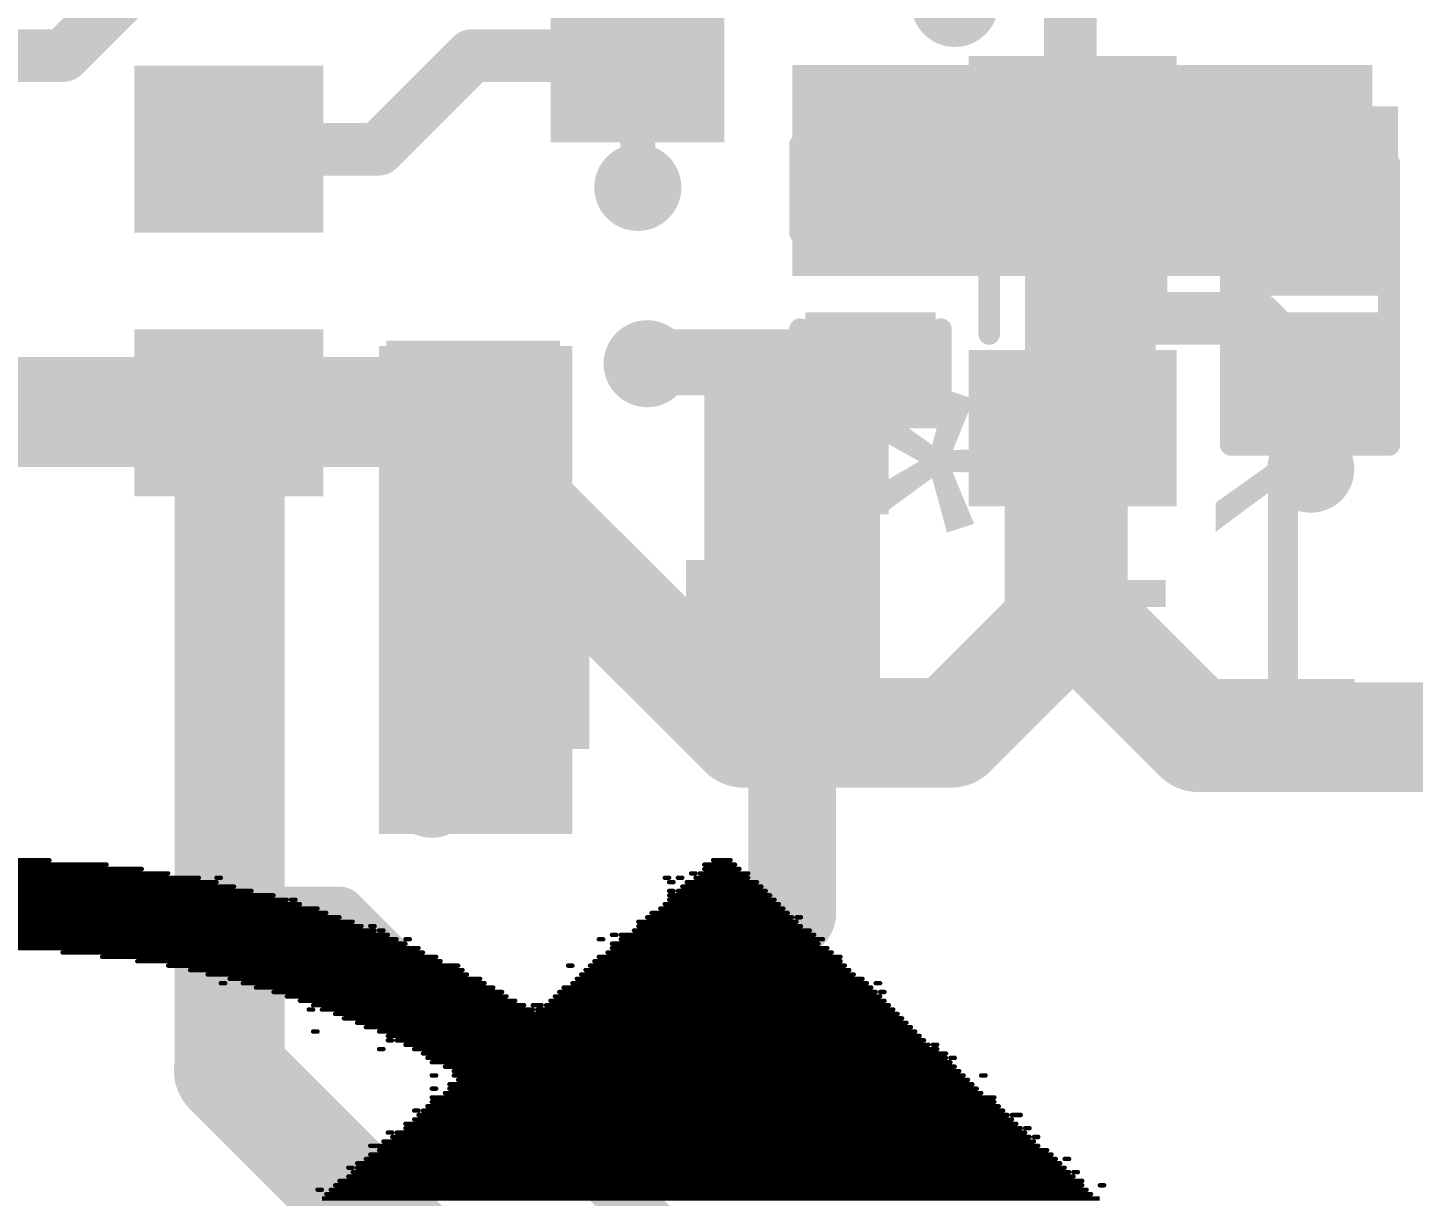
# Model space of a CAD drawing. Header units: millimetres. Extents: x -0.39 to 4.37, y -0.38 to 3.54.
# Drawn here: x 1.9281 to 2.2433, y 2.8045 to 3.0705 of the extents above; entities that cross this region are included whole.
import ezdxf

# ---------------------------------------------------------------- set-up
doc = ezdxf.new("R2010")
doc.units = ezdxf.units.MM
doc.header["$MEASUREMENT"] = 0
for name, color, linetype in [('BottomLayer', 5, 'Continuous'), ('BottomPaste', 16, 'Continuous'), ('BottomSolder', 6, 'Continuous'), ('TopLayer', 1, 'Continuous'), ('TopOverlay', 2, 'Continuous'), ('TopPaste', 8, 'Continuous'), ('TopSolder', 216, 'Continuous'), ('ViaHoleLayer', 16, 'Continuous')]:
    doc.layers.add(name, color=color, linetype=linetype)
doc.styles.add('Arial', font='', dxfattribs={"height": 0.2})
doc.styles.get('Arial').set_extended_font_data('Arial')

# ---------------------------------------------------------------- blocks, each defined once
blk = doc.blocks.new('C__0402_43')
at = {"layer": 'TopLayer'}
for points in [[(-0.0275, -0.0125), (-0.0275, 0.0125), (-0.009500000000000003, 0.0125), (-0.009499999999999996, -0.0125)], [(0.009500000000000003, -0.0125), (0.009499999999999996, 0.0125), (0.0275, 0.0125), (0.0275, -0.0125)]]:
    blk.add_hatch(color=1, dxfattribs=at).paths.add_polyline_path(points)
at = {"layer": 'TopPaste'}
for points in [[(-0.0275, -0.0125), (-0.0275, 0.0125), (-0.009500000000000003, 0.0125), (-0.009499999999999996, -0.0125)], [(0.009500000000000003, -0.0125), (0.009499999999999996, 0.0125), (0.0275, 0.0125), (0.0275, -0.0125)]]:
    blk.add_hatch(color=8, dxfattribs=at).paths.add_polyline_path(points)
at = {"layer": 'TopSolder'}
for points in [[(-0.0298622, -0.0148622), (-0.0298622, 0.0148622), (-0.007137800000000003, 0.0148622), (-0.007137799999999997, -0.0148622)], [(0.007137800000000003, -0.0148622), (0.007137799999999997, 0.0148622), (0.0298622, 0.0148622), (0.0298622, -0.0148622)]]:
    blk.add_hatch(color=216, dxfattribs=at).paths.add_polyline_path(points)
at = {"layer": 'TopOverlay', "const_width": 0.005}
for points in [[(-0.011, 0.016), (-0.031, 0.016)], [(-0.031, -0.016), (-0.031, 0.016)], [(0.031, 0.016), (0.011, 0.016)], [(0.031, -0.016), (0.031, 0.016)], [(-0.011, -0.016), (-0.031, -0.016)], [(0.031, -0.016), (0.011, -0.016)]]:
    blk.add_lwpolyline(points, dxfattribs=at)
at = {"layer": 'TopOverlay', "const_width": 0.0025}
for points in [[(-0.03225, 0.016, 1), (-0.02975, 0.016, 1)], [(-0.03225, 0.016, 1), (-0.02975, 0.016, 1)], [(-0.01225, 0.016, 1), (-0.00975, 0.016, 1)], [(0.00975, 0.016, 1), (0.01225, 0.016, 1)], [(0.02975, 0.016, 1), (0.03225, 0.016, 1)], [(0.02975, 0.016, 1), (0.03225, 0.016, 1)], [(-0.03225, -0.016, 1), (-0.02975, -0.016, 1)], [(-0.03225, -0.016, 1), (-0.02975, -0.016, 1)], [(-0.01225, -0.016, 1), (-0.00975, -0.016, 1)], [(0.00975, -0.016, 1), (0.01225, -0.016, 1)], [(0.02975, -0.016, 1), (0.03225, -0.016, 1)], [(0.02975, -0.016, 1), (0.03225, -0.016, 1)]]:
    blk.add_lwpolyline(points, format="xyb", close=True, dxfattribs=at)
blk = doc.blocks.new('F____0603_75')
at = {"layer": 'TopLayer'}
for points in [[(-0.01968495, -0.01968505), (-0.04724405, -0.01968505), (-0.04724405, 0.01968505), (-0.01968495, 0.01968505)], [(0.04724415, -0.01968505), (0.01968505, -0.01968505), (0.01968505, 0.01968505), (0.04724415, 0.01968505)]]:
    blk.add_hatch(color=1, dxfattribs=at).paths.add_polyline_path(points)
at = {"layer": 'TopPaste'}
for points in [[(-0.01968495, -0.01968505), (-0.04724405, -0.01968505), (-0.04724405, 0.01968505), (-0.01968495, 0.01968505)], [(0.04724415, -0.01968505), (0.01968505, -0.01968505), (0.01968505, 0.01968505), (0.04724415, 0.01968505)]]:
    blk.add_hatch(color=8, dxfattribs=at).paths.add_polyline_path(points)
at = {"layer": 'TopSolder'}
for points in [[(-0.01568495, -0.02368505), (-0.05124405, -0.02368505), (-0.05124405, 0.02368505), (-0.01568495, 0.02368505)], [(0.05124415, -0.02368505), (0.01568505, -0.02368505), (0.01568505, 0.02368505), (0.05124415, 0.02368505)]]:
    blk.add_hatch(color=216, dxfattribs=at).paths.add_polyline_path(points)
at = {"layer": 'TopOverlay', "const_width": 0.005}
for points in [[(-0.012, 0.019), (0.012, 0.019)], [(-0.012, -0.019), (0.012, -0.019)]]:
    blk.add_lwpolyline(points, dxfattribs=at)
at = {"layer": 'TopOverlay', "const_width": 0.0025}
for points in [[(-0.01325, 0.019, 1), (-0.01075, 0.019, 1)], [(0.01075, 0.019, 1), (0.01325, 0.019, 1)], [(-0.00225, 0.001, 1), (0.00025, 0.001, 1)], [(-0.00225, 0.001, 1), (0.00025, 0.001, 1)], [(0.012828, 0.0014611, 1), (0.015328, 0.0014611, 1)], [(-0.0154902, -0.0027972, 1), (-0.0129902, -0.0027972, 1)], [(-0.01325, -0.019, 1), (-0.01075, -0.019, 1)], [(0.01075, -0.019, 1), (0.01325, -0.019, 1)]]:
    blk.add_lwpolyline(points, format="xyb", close=True, dxfattribs=at)
at = {"layer": 'TopOverlay', "const_width": 0.005}
for points in [[(-0.0142402, -0.0027972, -0.5890761687334767), (-0.001, 0.001)], [(0.014078, 0.0014611, -0.7442476203885166), (-0.001, 0.001)]]:
    blk.add_lwpolyline(points, format="xyb", dxfattribs=at)
blk = doc.blocks.new('RES0603_B_150')
at = {"layer": 'BottomLayer'}
for points in [[(-0.045, -0.0175), (-0.045, 0.0175), (-0.015, 0.0175), (-0.015, -0.0175)], [(0.015, -0.0175), (0.015, 0.0175), (0.045, 0.0175), (0.045, -0.0175)]]:
    blk.add_hatch(color=5, dxfattribs=at).paths.add_polyline_path(points)
at = {"layer": 'BottomPaste'}
for points in [[(-0.045, -0.0175), (-0.045, 0.0175), (-0.015, 0.0175), (-0.015, -0.0175)], [(0.015, -0.0175), (0.015, 0.0175), (0.045, 0.0175), (0.045, -0.0175)]]:
    blk.add_hatch(color=16, dxfattribs=at).paths.add_polyline_path(points)
at = {"layer": 'BottomSolder'}
for points in [[(-0.049, -0.0215), (-0.049, 0.0215), (-0.011, 0.0215), (-0.011, -0.0215)], [(0.011, -0.0215), (0.011, 0.0215), (0.049, 0.0215), (0.049, -0.0215)]]:
    blk.add_hatch(color=6, dxfattribs=at).paths.add_polyline_path(points)
blk = doc.blocks.new('RES0603_B_151')
at = {"layer": 'BottomLayer'}
for points in [[(-0.045, -0.0175), (-0.045, 0.0175), (-0.015, 0.0175), (-0.015, -0.0175)], [(0.015, -0.0175), (0.015, 0.0175), (0.045, 0.0175), (0.045, -0.0175)]]:
    blk.add_hatch(color=5, dxfattribs=at).paths.add_polyline_path(points)
at = {"layer": 'BottomPaste'}
for points in [[(-0.045, -0.0175), (-0.045, 0.0175), (-0.015, 0.0175), (-0.015, -0.0175)], [(0.015, -0.0175), (0.015, 0.0175), (0.045, 0.0175), (0.045, -0.0175)]]:
    blk.add_hatch(color=16, dxfattribs=at).paths.add_polyline_path(points)
at = {"layer": 'BottomSolder'}
for points in [[(-0.049, -0.0215), (-0.049, 0.0215), (-0.011, 0.0215), (-0.011, -0.0215)], [(0.011, -0.0215), (0.011, 0.0215), (0.049, 0.0215), (0.049, -0.0215)]]:
    blk.add_hatch(color=6, dxfattribs=at).paths.add_polyline_path(points)
blk = doc.blocks.new('SOT23_3_B_203')
at = {"layer": 'BottomLayer'}
for points in [[(-0.02165995, 0.02657475), (-0.05315605, 0.02657475), (-0.05315605, 0.05807085), (-0.02165995, 0.05807085)], [(0.05314315, 0.02657475), (0.02164705, 0.02657475), (0.02164705, 0.05807085), (0.05314315, 0.05807085)], [(0.01574165, -0.05807095), (-0.01575445, -0.05807095), (-0.01575445, -0.02657485), (0.01574165, -0.02657485)]]:
    blk.add_hatch(color=5, dxfattribs=at).paths.add_polyline_path(points)
at = {"layer": 'BottomPaste'}
for points in [[(-0.02165995, 0.02657475), (-0.05315605, 0.02657475), (-0.05315605, 0.05807085), (-0.02165995, 0.05807085)], [(0.05314315, 0.02657475), (0.02164705, 0.02657475), (0.02164705, 0.05807085), (0.05314315, 0.05807085)], [(0.01574165, -0.05807095), (-0.01575445, -0.05807095), (-0.01575445, -0.02657485), (0.01574165, -0.02657485)]]:
    blk.add_hatch(color=16, dxfattribs=at).paths.add_polyline_path(points)
at = {"layer": 'BottomSolder'}
for points in [[(-0.01765995, 0.02257475), (-0.05715605, 0.02257475), (-0.05715605, 0.06207085), (-0.01765995, 0.06207085)], [(0.05714315, 0.02257475), (0.01764705, 0.02257475), (0.01764705, 0.06207085), (0.05714315, 0.06207085)], [(0.01974165, -0.06207095), (-0.01975445, -0.06207095), (-0.01975445, -0.02257485), (0.01974165, -0.02257485)]]:
    blk.add_hatch(color=6, dxfattribs=at).paths.add_polyline_path(points)
blk = doc.blocks.new('DFN1006_2L_258')
at = {"layer": 'TopLayer'}
for points in [[(-0.02755905, 0.01299215), (-0.00590555, 0.01299215), (-0.00590555, -0.01299215), (-0.02755905, -0.01299215)], [(0.00590555, 0.01299215), (0.02755905, 0.01299215), (0.02755905, -0.01299215), (0.00590555, -0.01299215)]]:
    blk.add_hatch(color=1, dxfattribs=at).paths.add_polyline_path(points)
at = {"layer": 'TopOverlay'}
blk.add_hatch(color=2, dxfattribs=at).paths.add_polyline_path([(-0.045, -0.02), (-0.032, -0.02), (-0.032, 0.02), (-0.045, 0.02)])
at = {"layer": 'TopPaste'}
for points in [[(-0.02755905, 0.01299215), (-0.00590555, 0.01299215), (-0.00590555, -0.01299215), (-0.02755905, -0.01299215)], [(0.00590555, 0.01299215), (0.02755905, 0.01299215), (0.02755905, -0.01299215), (0.00590555, -0.01299215)]]:
    blk.add_hatch(color=8, dxfattribs=at).paths.add_polyline_path(points)
at = {"layer": 'TopSolder'}
for points in [[(-0.03155905, 0.01699215), (-0.00190555, 0.01699215), (-0.00190555, -0.01699215), (-0.03155905, -0.01699215)], [(0.00190555, 0.01699215), (0.03155905, 0.01699215), (0.03155905, -0.01699215), (0.00190555, -0.01699215)]]:
    blk.add_hatch(color=216, dxfattribs=at).paths.add_polyline_path(points)
at = {"layer": 'TopOverlay', "const_width": 0.005}
for points in [[(-0.032, -0.018), (-0.032, 0.018)], [(0.032, 0.018), (-0.032, 0.018)], [(0.032, -0.018), (0.032, 0.018)], [(0.032, -0.018), (-0.032, -0.018)]]:
    blk.add_lwpolyline(points, dxfattribs=at)
at = {"layer": 'TopOverlay', "const_width": 0.0025}
for points in [[(-0.03325, 0.018, 1), (-0.03075, 0.018, 1)], [(-0.03325, 0.018, 1), (-0.03075, 0.018, 1)], [(0.03075, 0.018, 1), (0.03325, 0.018, 1)], [(0.03075, 0.018, 1), (0.03325, 0.018, 1)], [(-0.03325, -0.018, 1), (-0.03075, -0.018, 1)], [(-0.03325, -0.018, 1), (-0.03075, -0.018, 1)], [(0.03075, -0.018, 1), (0.03325, -0.018, 1)], [(0.03075, -0.018, 1), (0.03325, -0.018, 1)]]:
    blk.add_lwpolyline(points, format="xyb", close=True, dxfattribs=at)
blk = doc.blocks.new('C__0402_B_275')
at = {"layer": 'BottomLayer'}
for points in [[(-0.009500000000000001, 0.0125), (-0.009499999999999998, -0.0125), (-0.0275, -0.0125), (-0.0275, 0.0125)], [(0.0275, 0.0125), (0.0275, -0.0125), (0.009500000000000001, -0.0125), (0.009499999999999998, 0.0125)]]:
    blk.add_hatch(color=5, dxfattribs=at).paths.add_polyline_path(points)
at = {"layer": 'BottomPaste'}
for points in [[(-0.009500000000000001, 0.0125), (-0.009499999999999998, -0.0125), (-0.0275, -0.0125), (-0.0275, 0.0125)], [(0.0275, 0.0125), (0.0275, -0.0125), (0.009500000000000001, -0.0125), (0.009499999999999998, 0.0125)]]:
    blk.add_hatch(color=16, dxfattribs=at).paths.add_polyline_path(points)
at = {"layer": 'BottomSolder'}
for points in [[(-0.007137800000000001, 0.0148622), (-0.007137799999999999, -0.0148622), (-0.0298622, -0.0148622), (-0.0298622, 0.0148622)], [(0.0298622, 0.0148622), (0.0298622, -0.0148622), (0.007137800000000001, -0.0148622), (0.007137799999999999, 0.0148622)]]:
    blk.add_hatch(color=6, dxfattribs=at).paths.add_polyline_path(points)

msp = doc.modelspace()

# ---------------------------------------------------------------- hatches: boundary and pattern name
at = {"layer": 'BottomLayer'}
h = msp.add_hatch(color=5, dxfattribs=at)
edge = h.paths.add_edge_path()
edge.add_arc((2.139, 3.076), 0.0059055, 0, 360)
h = msp.add_hatch(color=5, dxfattribs=at)
edge = h.paths.add_edge_path()
edge.add_arc((2.196, 3.042), 0.0059055, 0, 360)
h = msp.add_hatch(color=5, dxfattribs=at)
edge = h.paths.add_edge_path()
edge.add_arc((2.0668775, 3.0341225), 0.0059055, 0, 360)
h = msp.add_hatch(color=5, dxfattribs=at)
edge = h.paths.add_edge_path()
edge.add_arc((2.069, 2.994), 0.0059055, 0, 360)
for points in [[(2.008, 2.887), (2.052, 2.887), (2.052, 2.998), (2.008, 2.998)], [(2.082, 2.91), (2.122, 2.91), (2.122, 2.998), (2.082, 2.998)]]:
    msp.add_hatch(color=5, dxfattribs=at).paths.add_polyline_path(points)
h = msp.add_hatch(color=5, dxfattribs=at)
edge = h.paths.add_edge_path()
edge.add_arc((2.22, 2.97), 0.0059055, 0, 360)
h = msp.add_hatch(color=5, dxfattribs=at)
edge = h.paths.add_edge_path()
edge.add_arc((1.974, 2.949), 0.0059055, 0, 360)
h = msp.add_hatch(color=5, dxfattribs=at)
edge = h.paths.add_edge_path()
edge.add_arc((2.02, 2.896), 0.0059055, 0, 360)
h = msp.add_hatch(color=5, dxfattribs=at)
edge = h.paths.add_edge_path()
edge.add_arc((2.102, 2.8689055), 0.0059055, 0, 360)
h = msp.add_hatch(color=5, dxfattribs=at)
edge = h.paths.add_edge_path()
edge.add_arc((1.974, 2.833), 0.0059055, 0, 360)
at = {"layer": 'BottomSolder'}
h = msp.add_hatch(color=6, dxfattribs=at)
edge = h.paths.add_edge_path()
edge.add_arc((2.139, 3.076), 0.0099055, 0, 360)
h = msp.add_hatch(color=6, dxfattribs=at)
edge = h.paths.add_edge_path()
edge.add_arc((2.196, 3.042), 0.0099055, 0, 360)
h = msp.add_hatch(color=6, dxfattribs=at)
edge = h.paths.add_edge_path()
edge.add_arc((2.0668775, 3.0341225), 0.0099055, 0, 360)
h = msp.add_hatch(color=6, dxfattribs=at)
edge = h.paths.add_edge_path()
edge.add_arc((2.069, 2.994), 0.0099055, 0, 360)
h = msp.add_hatch(color=6, dxfattribs=at)
edge = h.paths.add_edge_path()
edge.add_arc((2.22, 2.97), 0.0099055, 0, 360)
h = msp.add_hatch(color=6, dxfattribs=at)
edge = h.paths.add_edge_path()
edge.add_arc((1.974, 2.949), 0.0099055, 0, 360)
h = msp.add_hatch(color=6, dxfattribs=at)
edge = h.paths.add_edge_path()
edge.add_arc((2.02, 2.896), 0.0099055, 0, 360)
h = msp.add_hatch(color=6, dxfattribs=at)
edge = h.paths.add_edge_path()
edge.add_arc((2.102, 2.8689055), 0.0099055, 0, 360)
h = msp.add_hatch(color=6, dxfattribs=at)
edge = h.paths.add_edge_path()
edge.add_arc((1.974, 2.833), 0.0099055, 0, 360)
at = {"layer": 'TopLayer'}
h = msp.add_hatch(color=1, dxfattribs=at)
edge = h.paths.add_edge_path()
edge.add_arc((2.139, 3.076), 0.0059055, 0, 360)
msp.add_hatch(color=1, dxfattribs=at).paths.add_polyline_path([(2.102, 3.014), (2.234, 3.014), (2.234, 3.062), (2.102, 3.062)])
h = msp.add_hatch(color=1, dxfattribs=at)
edge = h.paths.add_edge_path()
edge.add_arc((2.196, 3.042), 0.0059055, 0, 360)
h = msp.add_hatch(color=1, dxfattribs=at)
edge = h.paths.add_edge_path()
edge.add_arc((2.0668775, 3.0341225), 0.0059055, 0, 360)
h = msp.add_hatch(color=1, dxfattribs=at)
edge = h.paths.add_edge_path()
edge.add_arc((2.069, 2.994), 0.0059055, 0, 360)
h = msp.add_hatch(color=1, dxfattribs=at)
edge = h.paths.add_edge_path()
edge.add_arc((2.22, 2.97), 0.0059055, 0, 360)
h = msp.add_hatch(color=1, dxfattribs=at)
edge = h.paths.add_edge_path()
edge.add_arc((1.974, 2.949), 0.0059055, 0, 360)
h = msp.add_hatch(color=1, dxfattribs=at)
edge = h.paths.add_edge_path()
edge.add_arc((2.02, 2.896), 0.0059055, 0, 360)
h = msp.add_hatch(color=1, dxfattribs=at)
edge = h.paths.add_edge_path()
edge.add_arc((2.102, 2.8689055), 0.0059055, 0, 360)
h = msp.add_hatch(color=1, dxfattribs=at)
edge = h.paths.add_edge_path()
edge.add_arc((1.974, 2.833), 0.0059055, 0, 360)
at = {"layer": 'TopSolder'}
h = msp.add_hatch(color=216, dxfattribs=at)
edge = h.paths.add_edge_path()
edge.add_arc((2.139, 3.076), 0.0099055, 0, 360)
h = msp.add_hatch(color=216, dxfattribs=at)
edge = h.paths.add_edge_path()
edge.add_arc((2.196, 3.042), 0.0099055, 0, 360)
h = msp.add_hatch(color=216, dxfattribs=at)
edge = h.paths.add_edge_path()
edge.add_arc((2.0668775, 3.0341225), 0.0099055, 0, 360)
h = msp.add_hatch(color=216, dxfattribs=at)
edge = h.paths.add_edge_path()
edge.add_arc((2.069, 2.994), 0.0099055, 0, 360)
h = msp.add_hatch(color=216, dxfattribs=at)
edge = h.paths.add_edge_path()
edge.add_arc((2.22, 2.97), 0.0099055, 0, 360)
h = msp.add_hatch(color=216, dxfattribs=at)
edge = h.paths.add_edge_path()
edge.add_arc((1.974, 2.949), 0.0099055, 0, 360)
h = msp.add_hatch(color=216, dxfattribs=at)
edge = h.paths.add_edge_path()
edge.add_arc((2.02, 2.896), 0.0099055, 0, 360)
h = msp.add_hatch(color=216, dxfattribs=at)
edge = h.paths.add_edge_path()
edge.add_arc((2.102, 2.8689055), 0.0099055, 0, 360)
h = msp.add_hatch(color=216, dxfattribs=at)
edge = h.paths.add_edge_path()
edge.add_arc((1.974, 2.833), 0.0099055, 0, 360)
at = {"layer": 'ViaHoleLayer'}
h = msp.add_hatch(color=16, dxfattribs=at)
edge = h.paths.add_edge_path()
edge.add_arc((2.196, 3.042), 0.003937, 0, 360)
h = msp.add_hatch(color=16, dxfattribs=at)
edge = h.paths.add_edge_path()
edge.add_arc((2.0668775, 3.0341225), 0.003937, 0, 360)
h = msp.add_hatch(color=16, dxfattribs=at)
edge = h.paths.add_edge_path()
edge.add_arc((2.069, 2.994), 0.003937, 0, 360)
h = msp.add_hatch(color=16, dxfattribs=at)
edge = h.paths.add_edge_path()
edge.add_arc((2.22, 2.97), 0.003937, 0, 360)
h = msp.add_hatch(color=16, dxfattribs=at)
edge = h.paths.add_edge_path()
edge.add_arc((1.974, 2.949), 0.003937, 0, 360)
h = msp.add_hatch(color=16, dxfattribs=at)
edge = h.paths.add_edge_path()
edge.add_arc((2.02, 2.896), 0.003937, 0, 360)
h = msp.add_hatch(color=16, dxfattribs=at)
edge = h.paths.add_edge_path()
edge.add_arc((2.102, 2.8689055), 0.003937, 0, 360)
h = msp.add_hatch(color=16, dxfattribs=at)
edge = h.paths.add_edge_path()
edge.add_arc((1.974, 2.833), 0.003937, 0, 360)

# ---------------------------------------------------------------- linework, layer by layer
at = {"layer": 'BottomLayer'}
for points, const_width in [([(1.9361451, 3.0641451), (1.968, 3.096)], 0.012), ([(1.8688289, 3.0641451), (1.9361451, 3.0641451)], 0.012), ([(2.0078222, 3.0428222), (2.0291451, 3.0641451)], 0.012), ([(2.0291451, 3.0641451), (2.0668289, 3.0641451)], 0.012), ([(2.0668289, 3.0641451), (2.0668775, 3.0640965)], 0.008), ([(2.0668775, 3.0341225), (2.0668775, 3.0640965)], 0.008), ([(1.9738225, 3.0428222), (2.0078222, 3.0428222)], 0.012), ([(2.1706447, 3.042), (2.196, 3.042)], 0.012), ([(2.1698225, 3.0043222), (2.2076778, 3.0043222)], 0.012), ([(2.2076778, 3.0043222), (2.22, 2.992)], 0.012), ([(1.9738225, 2.9828222), (1.974, 2.9826447)], 0.025), ([(1.974, 2.949), (1.974, 2.9826447)], 0.025), ([(2.22, 2.97), (2.22, 2.992)], 0.012), ([(2.0968225, 2.9278222), (2.1018225, 2.9228222)], 0.02), ([(2.0368225, 2.9253222), (2.0368225, 2.9278222)], 0.012), ([(2.1018225, 2.9087839), (2.1018225, 2.9228222)], 0.02), ([(2.0278225, 2.9163222), (2.0368225, 2.9253222)], 0.012), ([(2.0253225, 2.9163222), (2.0278225, 2.9163222)], 0.012), ([(2.1018225, 2.9087839), (2.102, 2.9086064)], 0.02), ([(2.102, 2.8689055), (2.102, 2.9086064)], 0.02), ([(2.0174707, 2.8985293), (2.0174707, 2.9084704)], 0.012), ([(2.0174707, 2.8985293), (2.02, 2.896)], 0.012), ([(1.8485, 2.869), (1.999, 2.869)], 0.012), ([(1.999, 2.869), (2.087, 2.781)], 0.012), ([(1.9738225, 2.8331775), (1.974, 2.833)], 0.025), ([(1.974, 2.833), (2.059, 2.748)], 0.025)]:
    msp.add_lwpolyline(points, dxfattribs=dict(at, const_width=const_width))
for points, const_width in [([(1.9331451, 3.0641451, 1), (1.9391451, 3.0641451, 1)], 0.006), ([(1.9331451, 3.0641451, 1), (1.9391451, 3.0641451, 1)], 0.006), ([(2.0261451, 3.0641451, 1), (2.0321451, 3.0641451, 1)], 0.006), ([(2.0261451, 3.0641451, 1), (2.0321451, 3.0641451, 1)], 0.006), ([(2.0638289, 3.0641451, 1), (2.0698289, 3.0641451, 1)], 0.006), ([(2.0648289, 3.0641451, 1), (2.0688289, 3.0641451, 1)], 0.004), ([(2.0648775, 3.0640965, 1), (2.0688775, 3.0640965, 1)], 0.004), ([(2.0648775, 3.0640965, 1), (2.0688775, 3.0640965, 1)], 0.004), ([(1.9708225, 3.0428222, 1), (1.9768225, 3.0428222, 1)], 0.006), ([(2.0048222, 3.0428222, 1), (2.0108222, 3.0428222, 1)], 0.006), ([(2.0048222, 3.0428222, 1), (2.0108222, 3.0428222, 1)], 0.006), ([(2.1676447, 3.042, 1), (2.1736447, 3.042, 1)], 0.006), ([(2.193, 3.042, 1), (2.199, 3.042, 1)], 0.006), ([(2.0648775, 3.0341225, 1), (2.0688775, 3.0341225, 1)], 0.004), ([(2.1668225, 3.0043222, 1), (2.1728225, 3.0043222, 1)], 0.006), ([(2.2046778, 3.0043222, 1), (2.2106778, 3.0043222, 1)], 0.006), ([(2.2046778, 3.0043222, 1), (2.2106778, 3.0043222, 1)], 0.006), ([(1.9675725, 2.9828222, 1), (1.9800725, 2.9828222, 1)], 0.0125), ([(1.96775, 2.9826447, 1), (1.98025, 2.9826447, 1)], 0.0125), ([(1.96775, 2.9826447, 1), (1.98025, 2.9826447, 1)], 0.0125), ([(2.217, 2.992, 1), (2.223, 2.992, 1)], 0.006), ([(2.217, 2.992, 1), (2.223, 2.992, 1)], 0.006), ([(2.217, 2.97, 1), (2.223, 2.97, 1)], 0.006), ([(1.96775, 2.949, 1), (1.98025, 2.949, 1)], 0.0125), ([(2.0918225, 2.9278222, 1), (2.1018225, 2.9278222, 1)], 0.01), ([(2.0338225, 2.9278222, 1), (2.0398225, 2.9278222, 1)], 0.006), ([(2.0968225, 2.9228222, 1), (2.1068225, 2.9228222, 1)], 0.01), ([(2.0968225, 2.9228222, 1), (2.1068225, 2.9228222, 1)], 0.01), ([(2.0338225, 2.9253222, 1), (2.0398225, 2.9253222, 1)], 0.006), ([(2.0338225, 2.9253222, 1), (2.0398225, 2.9253222, 1)], 0.006), ([(2.0223225, 2.9163222, 1), (2.0283225, 2.9163222, 1)], 0.006), ([(2.0248225, 2.9163222, 1), (2.0308225, 2.9163222, 1)], 0.006), ([(2.0248225, 2.9163222, 1), (2.0308225, 2.9163222, 1)], 0.006), ([(2.0968225, 2.9087839, 1), (2.1068225, 2.9087839, 1)], 0.01), ([(2.0968225, 2.9087839, 1), (2.1068225, 2.9087839, 1)], 0.01), ([(2.097, 2.9086064, 1), (2.107, 2.9086064, 1)], 0.01), ([(2.097, 2.9086064, 1), (2.107, 2.9086064, 1)], 0.01), ([(2.0144707, 2.9084704, 1), (2.0204707, 2.9084704, 1)], 0.006), ([(2.0144707, 2.8985293, 1), (2.0204707, 2.8985293, 1)], 0.006), ([(2.0144707, 2.8985293, 1), (2.0204707, 2.8985293, 1)], 0.006), ([(2.017, 2.896, 1), (2.023, 2.896, 1)], 0.006), ([(2.097, 2.8689055, 1), (2.107, 2.8689055, 1)], 0.01), ([(1.996, 2.869, 1), (2.002, 2.869, 1)], 0.006), ([(1.996, 2.869, 1), (2.002, 2.869, 1)], 0.006), ([(1.9675725, 2.8331775, 1), (1.9800725, 2.8331775, 1)], 0.0125), ([(1.96775, 2.833, 1), (1.98025, 2.833, 1)], 0.0125), ([(1.96775, 2.833, 1), (1.98025, 2.833, 1)], 0.0125)]:
    msp.add_lwpolyline(points, format="xyb", close=True, dxfattribs=dict(at, const_width=const_width))
at = {"layer": 'TopLayer'}
for points, const_width in [([(2.1653027, 3.0468066), (2.1653027, 3.1316804)], 0.012), ([(2.0668775, 3.0341225), (2.0668775, 3.1316804)], 0.008), ([(2.1653027, 3.0468066), (2.1658225, 3.0462868)], 0.012), ([(2.0693222, 2.9943222), (2.1198225, 2.9943222)], 0.015), ([(1.719, 2.983), (2.018, 2.983)], 0.025), ([(2.018, 2.983), (2.091, 2.91)], 0.025), ([(2.2198225, 2.9908399), (2.22, 2.9906624)], 0.012), ([(2.22, 2.97), (2.22, 2.9906624)], 0.012), ([(2.1658225, 2.9376447), (2.1658225, 2.9793577)], 0.025), ([(1.974, 2.833), (1.974, 2.949)], 0.025), ([(2.1381778, 2.91), (2.1658225, 2.9376447)], 0.025), ([(2.1658225, 2.9376447), (2.1944672, 2.909)], 0.025), ([(2.091, 2.91), (2.1381778, 2.91)], 0.025), ([(2.1944672, 2.909), (2.268, 2.909)], 0.025)]:
    msp.add_lwpolyline(points, dxfattribs=dict(at, const_width=const_width))
for points, const_width in [([(2.1623027, 3.0468066, 1), (2.1683027, 3.0468066, 1)], 0.006), ([(2.1623027, 3.0468066, 1), (2.1683027, 3.0468066, 1)], 0.006), ([(2.1628225, 3.0462868, 1), (2.1688225, 3.0462868, 1)], 0.006), ([(2.0648775, 3.0341225, 1), (2.0688775, 3.0341225, 1)], 0.004), ([(2.0655722, 2.9943222, 1), (2.0730722, 2.9943222, 1)], 0.0075), ([(2.1160725, 2.9943222, 1), (2.1235725, 2.9943222, 1)], 0.0075), ([(2.01175, 2.983, 1), (2.02425, 2.983, 1)], 0.0125), ([(2.01175, 2.983, 1), (2.02425, 2.983, 1)], 0.0125), ([(2.2168225, 2.9908399, 1), (2.2228225, 2.9908399, 1)], 0.006), ([(2.217, 2.9906624, 1), (2.223, 2.9906624, 1)], 0.006), ([(2.217, 2.9906624, 1), (2.223, 2.9906624, 1)], 0.006), ([(2.1595725, 2.9793577, 1), (2.1720725, 2.9793577, 1)], 0.0125), ([(2.217, 2.97, 1), (2.223, 2.97, 1)], 0.006), ([(1.96775, 2.949, 1), (1.98025, 2.949, 1)], 0.0125), ([(2.1595725, 2.9376447, 1), (2.1720725, 2.9376447, 1)], 0.0125), ([(2.1595725, 2.9376447, 1), (2.1720725, 2.9376447, 1)], 0.0125), ([(2.1595725, 2.9376447, 1), (2.1720725, 2.9376447, 1)], 0.0125), ([(2.08475, 2.91, 1), (2.09725, 2.91, 1)], 0.0125), ([(2.08475, 2.91, 1), (2.09725, 2.91, 1)], 0.0125), ([(2.1319278, 2.91, 1), (2.1444278, 2.91, 1)], 0.0125), ([(2.1319278, 2.91, 1), (2.1444278, 2.91, 1)], 0.0125), ([(2.1882172, 2.909, 1), (2.2007172, 2.909, 1)], 0.0125), ([(2.1882172, 2.909, 1), (2.2007172, 2.909, 1)], 0.0125), ([(1.96775, 2.833, 1), (1.98025, 2.833, 1)], 0.0125)]:
    msp.add_lwpolyline(points, format="xyb", close=True, dxfattribs=dict(at, const_width=const_width))
at = {"layer": 'TopOverlay', "const_width": 0.001}
for points in [[(1.913, 2.881), (1.933, 2.881)], [(2.084, 2.881), (2.088, 2.881)], [(1.886, 2.878), (1.96, 2.878)], [(1.892, 2.879), (1.954, 2.879)], [(1.9, 2.88), (1.946, 2.88)], [(2.079, 2.878), (2.08, 2.878)], [(2.081, 2.878), (2.092, 2.878)], [(2.082, 2.88), (2.089, 2.88)], [(2.082, 2.879), (2.09, 2.879)], [(1.87, 2.875), (1.975, 2.875)], [(1.874, 2.876), (1.971, 2.876)], [(1.879, 2.877), (1.967, 2.877)], [(1.971, 2.877), (1.972, 2.877)], [(2.073, 2.877), (2.074, 2.877)], [(2.074, 2.876), (2.075, 2.876)], [(2.076, 2.877), (2.077, 2.877)], [(2.077, 2.875), (2.095, 2.875)], [(2.078, 2.876), (2.094, 2.876)], [(2.08, 2.877), (2.092, 2.877)], [(1.858, 2.872), (1.987, 2.872)], [(1.862, 2.873), (1.984, 2.873)], [(1.866, 2.874), (1.979, 2.874)], [(1.988, 2.872), (1.989, 2.872)], [(2.074, 2.874), (2.075, 2.874)], [(2.074, 2.873), (2.097, 2.873)], [(2.074, 2.872), (2.098, 2.872)], [(2.076, 2.874), (2.096, 2.874)], [(1.848, 2.869), (1.996, 2.869)], [(1.852, 2.87), (1.994, 2.87)], [(1.855, 2.871), (1.99, 2.871)], [(2.07, 2.869), (2.101, 2.869)], [(2.072, 2.87), (2.1, 2.87)], [(2.073, 2.871), (2.099, 2.871)], [(1.841, 2.866), (2.004, 2.866)], [(1.844, 2.867), (2.002, 2.867)], [(1.846, 2.868), (1.999, 2.868)], [(2.006, 2.866), (2.007, 2.866)], [(2.067, 2.867), (2.103, 2.867)], [(2.067, 2.866), (2.104, 2.866)], [(2.069, 2.868), (2.102, 2.868)], [(2.103, 2.868), (2.104, 2.868)], [(1.833, 2.863), (2.012, 2.863)], [(1.835, 2.864), (2.01, 2.864)], [(1.838, 2.865), (2.007, 2.865)], [(2.008, 2.865), (2.009, 2.865)], [(2.014, 2.863), (2.015, 2.863)], [(2.058, 2.863), (2.059, 2.863)], [(2.061, 2.864), (2.062, 2.864)], [(2.063, 2.864), (2.107, 2.864)], [(2.063, 2.863), (2.109, 2.863)], [(2.066, 2.865), (2.106, 2.865)], [(1.828, 2.861), (2.017, 2.861)], [(1.831, 2.862), (2.014, 2.862)], [(1.936, 2.86), (2.018, 2.86)], [(1.945, 2.859), (2.021, 2.859)], [(2.058, 2.859), (2.113, 2.859)], [(2.06, 2.86), (2.111, 2.86)], [(2.061, 2.862), (2.108, 2.862)], [(2.061, 2.861), (2.11, 2.861)], [(1.953, 2.858), (2.022, 2.858)], [(1.96, 2.857), (2.026, 2.857)], [(1.965, 2.856), (2.027, 2.856)], [(2.051, 2.857), (2.052, 2.857)], [(2.055, 2.856), (2.115, 2.856)], [(2.056, 2.857), (2.114, 2.857)], [(2.057, 2.858), (2.113, 2.858)], [(1.969, 2.855), (2.028, 2.855)], [(1.972, 2.853), (1.973, 2.853)], [(1.974, 2.854), (2.031, 2.854)], [(1.977, 2.853), (2.032, 2.853)], [(2.052, 2.853), (2.119, 2.853)], [(2.053, 2.854), (2.118, 2.854)], [(2.054, 2.855), (2.116, 2.855)], [(2.121, 2.853), (2.122, 2.853)], [(1.98, 2.852), (2.034, 2.852)], [(1.984, 2.851), (2.036, 2.851)], [(1.987, 2.85), (2.037, 2.85)], [(2.048, 2.85), (2.122, 2.85)], [(2.049, 2.851), (2.121, 2.851)], [(2.05, 2.852), (2.12, 2.852)], [(2.122, 2.851), (2.123, 2.851)], [(1.99, 2.849), (2.039, 2.849)], [(1.992, 2.847), (1.993, 2.847)], [(1.993, 2.848), (2.041, 2.848)], [(1.995, 2.847), (2.043, 2.847)], [(2.043, 2.848), (2.045, 2.848)], [(2.044, 2.847), (2.125, 2.847)], [(2.046, 2.848), (2.124, 2.848)], [(2.047, 2.849), (2.123, 2.849)], [(1.998, 2.846), (2.126, 2.846)], [(2, 2.845), (2.127, 2.845)], [(2.003, 2.844), (2.128, 2.844)], [(1.993, 2.842), (1.994, 2.842)], [(2.005, 2.843), (2.129, 2.843)], [(2.008, 2.842), (2.13, 2.842)], [(2.01, 2.841), (2.131, 2.841)], [(2.01, 2.84), (2.011, 2.84)], [(2.012, 2.84), (2.132, 2.84)], [(2.008, 2.838), (2.009, 2.838)], [(2.014, 2.839), (2.133, 2.839)], [(2.016, 2.838), (2.135, 2.838)], [(2.018, 2.837), (2.137, 2.837)], [(2.134, 2.839), (2.135, 2.839)], [(2.019, 2.836), (2.137, 2.836)], [(2.02, 2.835), (2.138, 2.835)], [(2.023, 2.834), (2.139, 2.834)], [(2.138, 2.836), (2.139, 2.836)], [(2.02, 2.832), (2.021, 2.832)], [(2.025, 2.833), (2.14, 2.833)], [(2.025, 2.832), (2.141, 2.832)], [(2.026, 2.831), (2.142, 2.831)], [(2.145, 2.832), (2.146, 2.832)], [(2.02, 2.829), (2.021, 2.829)], [(2.023, 2.828), (2.145, 2.828)], [(2.024, 2.83), (2.143, 2.83)], [(2.024, 2.829), (2.144, 2.829)], [(2.019, 2.825), (2.149, 2.825)], [(2.02, 2.827), (2.148, 2.827)], [(2.02, 2.826), (2.148, 2.826)], [(2.016, 2.824), (2.017, 2.824)], [(2.016, 2.822), (2.152, 2.822)], [(2.017, 2.823), (2.151, 2.823)], [(2.018, 2.824), (2.15, 2.824)], [(2.152, 2.823), (2.154, 2.823)], [(2.01, 2.819), (2.011, 2.819)], [(2.011, 2.818), (2.156, 2.818)], [(2.012, 2.819), (2.155, 2.819)], [(2.014, 2.821), (2.153, 2.821)], [(2.014, 2.82), (2.154, 2.82)], [(2.155, 2.82), (2.156, 2.82)], [(2.157, 2.818), (2.158, 2.818)], [(2.006, 2.816), (2.158, 2.816)], [(2.008, 2.815), (2.16, 2.815)], [(2.009, 2.817), (2.157, 2.817)], [(2.003, 2.812), (2.163, 2.812)], [(2.005, 2.813), (2.162, 2.813)], [(2.006, 2.814), (2.161, 2.814)], [(2.164, 2.813), (2.165, 2.813)], [(2.001, 2.811), (2.002, 2.811)], [(2.001, 2.809), (2.166, 2.809)], [(2.002, 2.81), (2.165, 2.81)], [(2.003, 2.811), (2.164, 2.811)], [(2.166, 2.81), (2.167, 2.81)], [(1.994, 2.806), (1.995, 2.806)], [(1.997, 2.806), (2.169, 2.806)], [(1.998, 2.807), (2.168, 2.807)], [(1.999, 2.808), (2.168, 2.808)], [(2.172, 2.807), (2.173, 2.807)], [(1.995, 2.804), (2.172, 2.804)], [(1.996, 2.805), (2.17, 2.805)]]:
    msp.add_lwpolyline(points, dxfattribs=at)
at = {"layer": 'TopOverlay', "const_width": 0.0005}
for points in [[(1.93275, 2.881, 1), (1.93325, 2.881, 1)], [(2.08375, 2.881, 1), (2.08425, 2.881, 1)], [(2.08775, 2.881, 1), (2.08825, 2.881, 1)], [(1.94575, 2.88, 1), (1.94625, 2.88, 1)], [(1.95375, 2.879, 1), (1.95425, 2.879, 1)], [(1.95975, 2.878, 1), (1.96025, 2.878, 1)], [(2.07875, 2.878, 1), (2.07925, 2.878, 1)], [(2.07975, 2.878, 1), (2.08025, 2.878, 1)], [(2.08075, 2.878, 1), (2.08125, 2.878, 1)], [(2.08175, 2.88, 1), (2.08225, 2.88, 1)], [(2.08175, 2.879, 1), (2.08225, 2.879, 1)], [(2.08875, 2.88, 1), (2.08925, 2.88, 1)], [(2.08975, 2.879, 1), (2.09025, 2.879, 1)], [(2.09175, 2.878, 1), (2.09225, 2.878, 1)], [(1.96675, 2.877, 1), (1.96725, 2.877, 1)], [(1.97075, 2.877, 1), (1.97125, 2.877, 1)], [(1.97075, 2.876, 1), (1.97125, 2.876, 1)], [(1.97175, 2.877, 1), (1.97225, 2.877, 1)], [(1.97475, 2.875, 1), (1.97525, 2.875, 1)], [(2.07275, 2.877, 1), (2.07325, 2.877, 1)], [(2.07375, 2.877, 1), (2.07425, 2.877, 1)], [(2.07375, 2.876, 1), (2.07425, 2.876, 1)], [(2.07475, 2.876, 1), (2.07525, 2.876, 1)], [(2.07575, 2.877, 1), (2.07625, 2.877, 1)], [(2.07675, 2.877, 1), (2.07725, 2.877, 1)], [(2.07675, 2.875, 1), (2.07725, 2.875, 1)], [(2.07775, 2.876, 1), (2.07825, 2.876, 1)], [(2.07975, 2.877, 1), (2.08025, 2.877, 1)], [(2.09175, 2.877, 1), (2.09225, 2.877, 1)], [(2.09375, 2.876, 1), (2.09425, 2.876, 1)], [(2.09475, 2.875, 1), (2.09525, 2.875, 1)], [(1.97875, 2.874, 1), (1.97925, 2.874, 1)], [(1.98375, 2.873, 1), (1.98425, 2.873, 1)], [(1.98675, 2.872, 1), (1.98725, 2.872, 1)], [(1.98775, 2.872, 1), (1.98825, 2.872, 1)], [(1.98875, 2.872, 1), (1.98925, 2.872, 1)], [(2.07375, 2.874, 1), (2.07425, 2.874, 1)], [(2.07375, 2.873, 1), (2.07425, 2.873, 1)], [(2.07375, 2.872, 1), (2.07425, 2.872, 1)], [(2.07475, 2.874, 1), (2.07525, 2.874, 1)], [(2.07575, 2.874, 1), (2.07625, 2.874, 1)], [(2.09575, 2.874, 1), (2.09625, 2.874, 1)], [(2.09675, 2.873, 1), (2.09725, 2.873, 1)], [(2.09775, 2.872, 1), (2.09825, 2.872, 1)], [(1.98975, 2.871, 1), (1.99025, 2.871, 1)], [(1.99375, 2.87, 1), (1.99425, 2.87, 1)], [(1.99575, 2.869, 1), (1.99625, 2.869, 1)], [(2.06975, 2.869, 1), (2.07025, 2.869, 1)], [(2.07175, 2.87, 1), (2.07225, 2.87, 1)], [(2.07275, 2.871, 1), (2.07325, 2.871, 1)], [(2.09875, 2.871, 1), (2.09925, 2.871, 1)], [(2.09975, 2.87, 1), (2.10025, 2.87, 1)], [(2.10075, 2.869, 1), (2.10125, 2.869, 1)], [(1.99875, 2.868, 1), (1.99925, 2.868, 1)], [(2.00175, 2.867, 1), (2.00225, 2.867, 1)], [(2.00375, 2.866, 1), (2.00425, 2.866, 1)], [(2.00575, 2.866, 1), (2.00625, 2.866, 1)], [(2.00675, 2.866, 1), (2.00725, 2.866, 1)], [(2.06675, 2.867, 1), (2.06725, 2.867, 1)], [(2.06675, 2.866, 1), (2.06725, 2.866, 1)], [(2.06875, 2.868, 1), (2.06925, 2.868, 1)], [(2.10175, 2.868, 1), (2.10225, 2.868, 1)], [(2.10275, 2.868, 1), (2.10325, 2.868, 1)], [(2.10275, 2.867, 1), (2.10325, 2.867, 1)], [(2.10375, 2.868, 1), (2.10425, 2.868, 1)], [(2.10375, 2.866, 1), (2.10425, 2.866, 1)], [(2.00675, 2.865, 1), (2.00725, 2.865, 1)], [(2.00775, 2.865, 1), (2.00825, 2.865, 1)], [(2.00875, 2.865, 1), (2.00925, 2.865, 1)], [(2.00975, 2.864, 1), (2.01025, 2.864, 1)], [(2.01175, 2.863, 1), (2.01225, 2.863, 1)], [(2.01375, 2.863, 1), (2.01425, 2.863, 1)], [(2.01475, 2.863, 1), (2.01525, 2.863, 1)], [(2.05775, 2.863, 1), (2.05825, 2.863, 1)], [(2.05875, 2.863, 1), (2.05925, 2.863, 1)], [(2.06075, 2.864, 1), (2.06125, 2.864, 1)], [(2.06175, 2.864, 1), (2.06225, 2.864, 1)], [(2.06275, 2.864, 1), (2.06325, 2.864, 1)], [(2.06275, 2.863, 1), (2.06325, 2.863, 1)], [(2.06575, 2.865, 1), (2.06625, 2.865, 1)], [(2.10575, 2.865, 1), (2.10625, 2.865, 1)], [(2.10675, 2.864, 1), (2.10725, 2.864, 1)], [(2.10875, 2.863, 1), (2.10925, 2.863, 1)], [(1.93575, 2.86, 1), (1.93625, 2.86, 1)], [(1.94475, 2.859, 1), (1.94525, 2.859, 1)], [(2.01375, 2.862, 1), (2.01425, 2.862, 1)], [(2.01675, 2.861, 1), (2.01725, 2.861, 1)], [(2.01775, 2.86, 1), (2.01825, 2.86, 1)], [(2.02075, 2.859, 1), (2.02125, 2.859, 1)], [(2.05775, 2.859, 1), (2.05825, 2.859, 1)], [(2.05975, 2.86, 1), (2.06025, 2.86, 1)], [(2.06075, 2.862, 1), (2.06125, 2.862, 1)], [(2.06075, 2.861, 1), (2.06125, 2.861, 1)], [(2.10775, 2.862, 1), (2.10825, 2.862, 1)], [(2.10975, 2.861, 1), (2.11025, 2.861, 1)], [(2.11075, 2.86, 1), (2.11125, 2.86, 1)], [(2.11275, 2.859, 1), (2.11325, 2.859, 1)], [(1.95275, 2.858, 1), (1.95325, 2.858, 1)], [(1.95975, 2.857, 1), (1.96025, 2.857, 1)], [(1.96475, 2.856, 1), (1.96525, 2.856, 1)], [(2.02175, 2.858, 1), (2.02225, 2.858, 1)], [(2.02575, 2.857, 1), (2.02625, 2.857, 1)], [(2.02675, 2.856, 1), (2.02725, 2.856, 1)], [(2.05075, 2.857, 1), (2.05125, 2.857, 1)], [(2.05175, 2.857, 1), (2.05225, 2.857, 1)], [(2.05475, 2.856, 1), (2.05525, 2.856, 1)], [(2.05575, 2.857, 1), (2.05625, 2.857, 1)], [(2.05675, 2.858, 1), (2.05725, 2.858, 1)], [(2.11275, 2.858, 1), (2.11325, 2.858, 1)], [(2.11375, 2.857, 1), (2.11425, 2.857, 1)], [(2.11475, 2.856, 1), (2.11525, 2.856, 1)], [(1.96875, 2.855, 1), (1.96925, 2.855, 1)], [(1.97175, 2.853, 1), (1.97225, 2.853, 1)], [(1.97275, 2.853, 1), (1.97325, 2.853, 1)], [(1.97375, 2.854, 1), (1.97425, 2.854, 1)], [(1.97675, 2.853, 1), (1.97725, 2.853, 1)], [(2.02775, 2.855, 1), (2.02825, 2.855, 1)], [(2.03075, 2.854, 1), (2.03125, 2.854, 1)], [(2.03175, 2.853, 1), (2.03225, 2.853, 1)], [(2.05175, 2.853, 1), (2.05225, 2.853, 1)], [(2.05275, 2.854, 1), (2.05325, 2.854, 1)], [(2.05375, 2.855, 1), (2.05425, 2.855, 1)], [(2.11575, 2.855, 1), (2.11625, 2.855, 1)], [(2.11775, 2.854, 1), (2.11825, 2.854, 1)], [(2.11875, 2.853, 1), (2.11925, 2.853, 1)], [(2.12075, 2.853, 1), (2.12125, 2.853, 1)], [(2.12175, 2.853, 1), (2.12225, 2.853, 1)], [(1.97975, 2.852, 1), (1.98025, 2.852, 1)], [(1.98375, 2.851, 1), (1.98425, 2.851, 1)], [(1.98675, 2.85, 1), (1.98725, 2.85, 1)], [(2.03375, 2.852, 1), (2.03425, 2.852, 1)], [(2.03575, 2.851, 1), (2.03625, 2.851, 1)], [(2.03675, 2.85, 1), (2.03725, 2.85, 1)], [(2.04775, 2.85, 1), (2.04825, 2.85, 1)], [(2.04875, 2.851, 1), (2.04925, 2.851, 1)], [(2.04975, 2.852, 1), (2.05025, 2.852, 1)], [(2.11975, 2.852, 1), (2.12025, 2.852, 1)], [(2.12075, 2.851, 1), (2.12125, 2.851, 1)], [(2.12175, 2.851, 1), (2.12225, 2.851, 1)], [(2.12175, 2.85, 1), (2.12225, 2.85, 1)], [(2.12275, 2.851, 1), (2.12325, 2.851, 1)], [(1.98975, 2.849, 1), (1.99025, 2.849, 1)], [(1.99175, 2.847, 1), (1.99225, 2.847, 1)], [(1.99275, 2.848, 1), (1.99325, 2.848, 1)], [(1.99275, 2.847, 1), (1.99325, 2.847, 1)], [(1.99475, 2.847, 1), (1.99525, 2.847, 1)], [(2.03875, 2.849, 1), (2.03925, 2.849, 1)], [(2.04075, 2.848, 1), (2.04125, 2.848, 1)], [(2.04275, 2.848, 1), (2.04325, 2.848, 1)], [(2.04275, 2.847, 1), (2.04325, 2.847, 1)], [(2.04375, 2.847, 1), (2.04425, 2.847, 1)], [(2.04475, 2.848, 1), (2.04525, 2.848, 1)], [(2.04575, 2.848, 1), (2.04625, 2.848, 1)], [(2.04675, 2.849, 1), (2.04725, 2.849, 1)], [(2.12275, 2.849, 1), (2.12325, 2.849, 1)], [(2.12375, 2.848, 1), (2.12425, 2.848, 1)], [(2.12475, 2.847, 1), (2.12525, 2.847, 1)], [(1.99775, 2.846, 1), (1.99825, 2.846, 1)], [(1.99975, 2.845, 1), (2.00025, 2.845, 1)], [(2.00275, 2.844, 1), (2.00325, 2.844, 1)], [(2.12575, 2.846, 1), (2.12625, 2.846, 1)], [(2.12675, 2.845, 1), (2.12725, 2.845, 1)], [(2.12775, 2.844, 1), (2.12825, 2.844, 1)], [(1.99275, 2.842, 1), (1.99325, 2.842, 1)], [(1.99375, 2.842, 1), (1.99425, 2.842, 1)], [(2.00475, 2.843, 1), (2.00525, 2.843, 1)], [(2.00775, 2.842, 1), (2.00825, 2.842, 1)], [(2.00975, 2.841, 1), (2.01025, 2.841, 1)], [(2.00975, 2.84, 1), (2.01025, 2.84, 1)], [(2.01075, 2.84, 1), (2.01125, 2.84, 1)], [(2.01175, 2.84, 1), (2.01225, 2.84, 1)], [(2.12875, 2.843, 1), (2.12925, 2.843, 1)], [(2.12975, 2.842, 1), (2.13025, 2.842, 1)], [(2.13075, 2.841, 1), (2.13125, 2.841, 1)], [(2.13175, 2.84, 1), (2.13225, 2.84, 1)], [(2.00775, 2.838, 1), (2.00825, 2.838, 1)], [(2.00875, 2.838, 1), (2.00925, 2.838, 1)], [(2.01375, 2.839, 1), (2.01425, 2.839, 1)], [(2.01575, 2.838, 1), (2.01625, 2.838, 1)], [(2.01775, 2.837, 1), (2.01825, 2.837, 1)], [(2.13275, 2.839, 1), (2.13325, 2.839, 1)], [(2.13375, 2.839, 1), (2.13425, 2.839, 1)], [(2.13475, 2.839, 1), (2.13525, 2.839, 1)], [(2.13475, 2.838, 1), (2.13525, 2.838, 1)], [(2.13675, 2.837, 1), (2.13725, 2.837, 1)], [(2.01875, 2.836, 1), (2.01925, 2.836, 1)], [(2.01975, 2.835, 1), (2.02025, 2.835, 1)], [(2.02275, 2.834, 1), (2.02325, 2.834, 1)], [(2.13675, 2.836, 1), (2.13725, 2.836, 1)], [(2.13775, 2.836, 1), (2.13825, 2.836, 1)], [(2.13775, 2.835, 1), (2.13825, 2.835, 1)], [(2.13875, 2.836, 1), (2.13925, 2.836, 1)], [(2.13875, 2.834, 1), (2.13925, 2.834, 1)], [(2.01975, 2.832, 1), (2.02025, 2.832, 1)], [(2.02075, 2.832, 1), (2.02125, 2.832, 1)], [(2.02475, 2.833, 1), (2.02525, 2.833, 1)], [(2.02475, 2.832, 1), (2.02525, 2.832, 1)], [(2.02575, 2.831, 1), (2.02625, 2.831, 1)], [(2.13975, 2.833, 1), (2.14025, 2.833, 1)], [(2.14075, 2.832, 1), (2.14125, 2.832, 1)], [(2.14175, 2.831, 1), (2.14225, 2.831, 1)], [(2.14475, 2.832, 1), (2.14525, 2.832, 1)], [(2.14575, 2.832, 1), (2.14625, 2.832, 1)], [(2.01975, 2.829, 1), (2.02025, 2.829, 1)], [(2.02075, 2.829, 1), (2.02125, 2.829, 1)], [(2.02275, 2.828, 1), (2.02325, 2.828, 1)], [(2.02375, 2.83, 1), (2.02425, 2.83, 1)], [(2.02375, 2.829, 1), (2.02425, 2.829, 1)], [(2.14275, 2.83, 1), (2.14325, 2.83, 1)], [(2.14375, 2.829, 1), (2.14425, 2.829, 1)], [(2.14475, 2.828, 1), (2.14525, 2.828, 1)], [(2.01875, 2.825, 1), (2.01925, 2.825, 1)], [(2.01975, 2.827, 1), (2.02025, 2.827, 1)], [(2.01975, 2.826, 1), (2.02025, 2.826, 1)], [(2.14775, 2.827, 1), (2.14825, 2.827, 1)], [(2.14775, 2.826, 1), (2.14825, 2.826, 1)], [(2.14875, 2.825, 1), (2.14925, 2.825, 1)], [(2.01575, 2.824, 1), (2.01625, 2.824, 1)], [(2.01575, 2.822, 1), (2.01625, 2.822, 1)], [(2.01675, 2.824, 1), (2.01725, 2.824, 1)], [(2.01675, 2.823, 1), (2.01725, 2.823, 1)], [(2.01775, 2.824, 1), (2.01825, 2.824, 1)], [(2.14975, 2.824, 1), (2.15025, 2.824, 1)], [(2.15075, 2.823, 1), (2.15125, 2.823, 1)], [(2.15175, 2.823, 1), (2.15225, 2.823, 1)], [(2.15175, 2.822, 1), (2.15225, 2.822, 1)], [(2.15375, 2.823, 1), (2.15425, 2.823, 1)], [(2.00975, 2.819, 1), (2.01025, 2.819, 1)], [(2.01075, 2.819, 1), (2.01125, 2.819, 1)], [(2.01075, 2.818, 1), (2.01125, 2.818, 1)], [(2.01175, 2.819, 1), (2.01225, 2.819, 1)], [(2.01375, 2.821, 1), (2.01425, 2.821, 1)], [(2.01375, 2.82, 1), (2.01425, 2.82, 1)], [(2.15275, 2.821, 1), (2.15325, 2.821, 1)], [(2.15375, 2.82, 1), (2.15425, 2.82, 1)], [(2.15475, 2.82, 1), (2.15525, 2.82, 1)], [(2.15475, 2.819, 1), (2.15525, 2.819, 1)], [(2.15575, 2.82, 1), (2.15625, 2.82, 1)], [(2.15575, 2.818, 1), (2.15625, 2.818, 1)], [(2.15675, 2.818, 1), (2.15725, 2.818, 1)], [(2.15775, 2.818, 1), (2.15825, 2.818, 1)], [(2.00575, 2.816, 1), (2.00625, 2.816, 1)], [(2.00775, 2.815, 1), (2.00825, 2.815, 1)], [(2.00875, 2.817, 1), (2.00925, 2.817, 1)], [(2.15675, 2.817, 1), (2.15725, 2.817, 1)], [(2.15775, 2.816, 1), (2.15825, 2.816, 1)], [(2.15975, 2.815, 1), (2.16025, 2.815, 1)], [(2.00275, 2.812, 1), (2.00325, 2.812, 1)], [(2.00475, 2.813, 1), (2.00525, 2.813, 1)], [(2.00575, 2.814, 1), (2.00625, 2.814, 1)], [(2.16075, 2.814, 1), (2.16125, 2.814, 1)], [(2.16175, 2.813, 1), (2.16225, 2.813, 1)], [(2.16275, 2.812, 1), (2.16325, 2.812, 1)], [(2.16375, 2.813, 1), (2.16425, 2.813, 1)], [(2.16475, 2.813, 1), (2.16525, 2.813, 1)], [(2.00075, 2.811, 1), (2.00125, 2.811, 1)], [(2.00075, 2.809, 1), (2.00125, 2.809, 1)], [(2.00175, 2.811, 1), (2.00225, 2.811, 1)], [(2.00175, 2.81, 1), (2.00225, 2.81, 1)], [(2.00275, 2.811, 1), (2.00325, 2.811, 1)], [(2.16375, 2.811, 1), (2.16425, 2.811, 1)], [(2.16475, 2.81, 1), (2.16525, 2.81, 1)], [(2.16575, 2.81, 1), (2.16625, 2.81, 1)], [(2.16575, 2.809, 1), (2.16625, 2.809, 1)], [(2.16675, 2.81, 1), (2.16725, 2.81, 1)], [(1.99375, 2.806, 1), (1.99425, 2.806, 1)], [(1.99475, 2.806, 1), (1.99525, 2.806, 1)], [(1.99675, 2.806, 1), (1.99725, 2.806, 1)], [(1.99775, 2.807, 1), (1.99825, 2.807, 1)], [(1.99875, 2.808, 1), (1.99925, 2.808, 1)], [(2.16775, 2.808, 1), (2.16825, 2.808, 1)], [(2.16775, 2.807, 1), (2.16825, 2.807, 1)], [(2.16875, 2.806, 1), (2.16925, 2.806, 1)], [(2.17175, 2.807, 1), (2.17225, 2.807, 1)], [(2.17275, 2.807, 1), (2.17325, 2.807, 1)], [(1.99575, 2.805, 1), (1.99625, 2.805, 1)], [(2.16975, 2.805, 1), (2.17025, 2.805, 1)]]:
    msp.add_lwpolyline(points, format="xyb", close=True, dxfattribs=at)

# ---------------------------------------------------------------- block references
for name, p, rotation in [('SOT23_3_B_203', (2.0668225, 3.0218222), 180), ('RES0603_B_150', (1.9738225, 3.0128222), 270), ('F____0603_75', (2.1658225, 3.0128222), 90), ('C__0402_B_275', (2.1698225, 3.0228222), 270), ('DFN1006_2L_258', (2.2198225, 3.0075722), 270), ('C__0402_43', (2.1198225, 3.0128222), 270), ('RES0603_B_151', (2.0668225, 2.9278222), 180)]:
    msp.add_blockref(name, p, dxfattribs=dict(rotation=rotation))

# ---------------------------------------------------------------- texts
at = {"layer": 'TopOverlay', "style": 'Arial', "text_generation_flag": 2}
msp.add_text('*', height=0.065, rotation=270, dxfattribs=at).set_placement((2.0871685, 2.9541048))
at = {"layer": 'TopOverlay', "style": 'Arial'}
msp.add_text('F1', height=0.055, dxfattribs=at).set_placement((2.1440433, 2.9163059))

doc.saveas('drawing.dxf')
